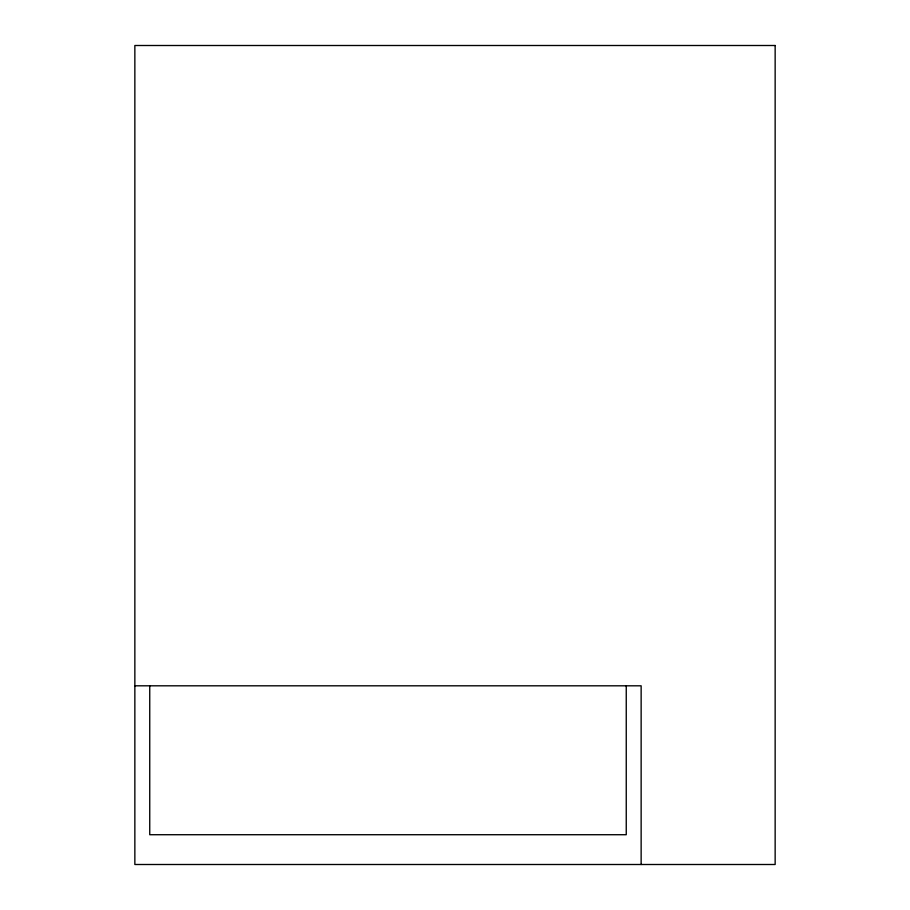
<?xml version="1.0" encoding="UTF-8"?>
<svg xmlns="http://www.w3.org/2000/svg" width="910" height="910" viewBox="0 0 910 910"><rect width="100%" height="100%" fill="white"/><g stroke="black" fill="none" stroke-linecap="round" stroke-linejoin="round"><path stroke-width="1.36" d="M134.851 685.81L641.14 685.81L641.14 864.5M626.251 685.81L626.251 834.72L149.74 834.72L149.74 685.81M775.149 45.5L134.851 45.5L134.851 864.5L775.149 864.5L775.149 45.5"/></g></svg>
